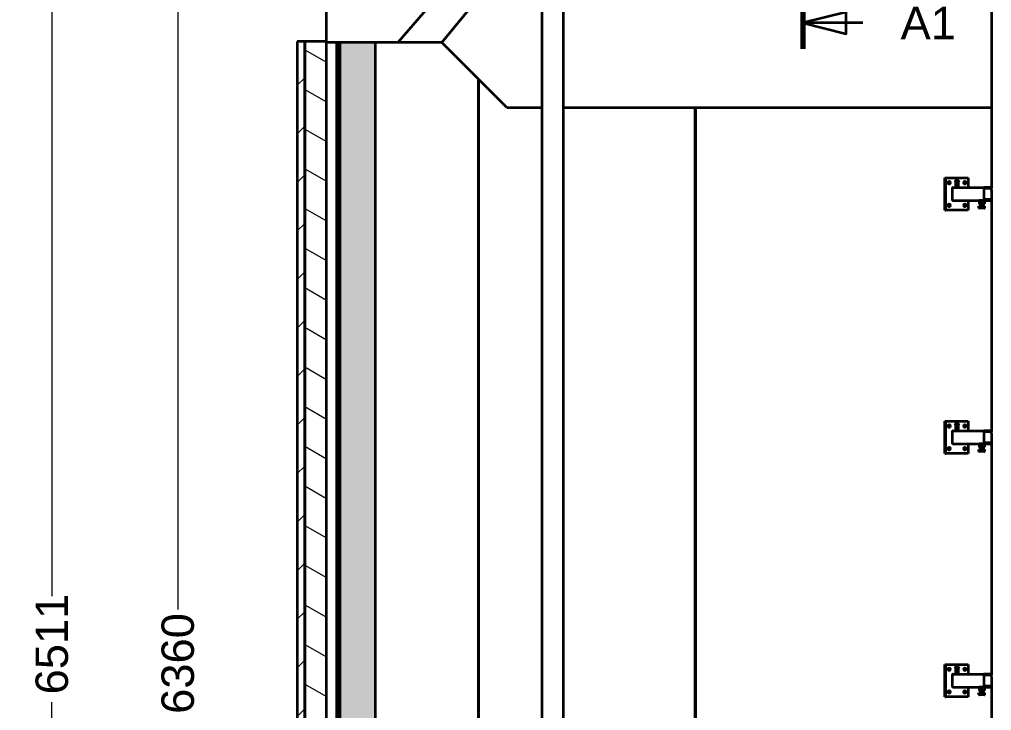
# Model space of a CAD drawing. Header units: millimetres. Extents: x 0 to 42050, y 0 to 29700.
# Drawn here: x 2288 to 6786, y 22908 to 26104 of the extents above; entities that cross this region are included whole.
import ezdxf

# ---------------------------------------------------------------- set-up
doc = ezdxf.new("R2010")
doc.units = ezdxf.units.MM
doc.header["$LTSCALE"] = 50
doc.linetypes.add('CHAIN', pattern=[0.3543, 0.2362, -0.0295, 0.0591, -0.0295])
for name, color, linetype, lineweight in [('Dimension', 7, 'Continuous', 18), ('Hatch', 7, 'Continuous', 18), ('Section Line', 7, 'CHAIN', 35), ('Visible', 7, 'Continuous', 35)]:
    doc.layers.add(name, color=color, linetype=linetype, lineweight=lineweight)
doc.styles.add('Title', font='arial.ttf')
doc.dimstyles.new('Default - Method 2b', dxfattribs={"dimscale": 50, "dimtxt": 3, "dimasz": 2.5, "dimexe": 3, "dimexo": 0.5, "dimgap": 0.7, "dimtad": 0, "dimtoh": 1, "dimdec": 1, "dimrnd": 1e-08, "dimtxsty": 'Title', "dimcen": 0.09, "dimdle": 10, "dimclrd": 256, "dimclre": 256, "dimclrt": 7, "dimadec": 0, "dimazin": 2, "dimtfac": 0.833333, "dimtdec": 1, "dimtmove": 0, "dimatfit": 3, "dimfxl": 1, "dimtolj": 1, "dimlwd": -1, "dimlwe": -1, "dimarcsym": 0})

# ---------------------------------------------------------------- blocks, each defined once
blk = doc.blocks.new('*D28')
at = {"layer": 'Defpoints', "color": 0, "transparency": 16777216}
for p in [(3020.9, 26296.3), (4202.4, 26296.3), (3438.2, 19936.3)]:
    blk.add_point(p, dxfattribs=at)
at = {"layer": 'Dimension', "transparency": 16777216}
for p, q in [((4177.4, 26296.3), (2870.9, 26296.3)), ((3020.9, 26171.3), (3020.9, 23375.5)), ((3020.9, 20061.3), (3020.9, 22857.2)), ((3413.2, 19936.3), (2870.9, 19936.3))]:
    blk.add_line(p, q, dxfattribs=at)
for points in [[(3000, 26171.3), (3041.7, 26171.3), (3020.9, 26296.3)], [(3000, 20061.3), (3041.7, 20061.3), (3020.9, 19936.3)]]:
    blk.add_solid(points, dxfattribs=at)
at = {"layer": 'Dimension', "color": 7, "transparency": 16777216, "insert": (3097.5, 22892.2), "char_height": 150, "attachment_point": 7, "rotation": 90, "style": 'Title'}
blk.add_mtext('\\A1;6360', dxfattribs=at)
blk = doc.blocks.new('*D29')
at = {"layer": 'Defpoints', "color": 0, "transparency": 16777216}
for p in [(4704.5, 26447.8), (2438.2, 19936.3), (3438.2, 19936.3)]:
    blk.add_point(p, dxfattribs=at)
at = {"layer": 'Dimension', "transparency": 16777216}
for p, q in [((4679.5, 26447.8), (2288.2, 26447.8)), ((2438.2, 26322.8), (2438.2, 23437)), ((2438.2, 20061.3), (2438.2, 22947.1)), ((3413.2, 19936.3), (2288.2, 19936.3))]:
    blk.add_line(p, q, dxfattribs=at)
for points in [[(2417.3, 26322.8), (2459, 26322.8), (2438.2, 26447.8)], [(2417.3, 20061.3), (2459, 20061.3), (2438.2, 19936.3)]]:
    blk.add_solid(points, dxfattribs=at)
at = {"layer": 'Dimension', "color": 7, "transparency": 16777216, "insert": (2514.7, 22982.1), "char_height": 150, "attachment_point": 7, "rotation": 90, "style": 'Title'}
blk.add_mtext('\\A1;6511', dxfattribs=at)
blk = doc.blocks.new('2dTransSection1')
at = {"layer": 'Section Line', "linetype": 'CHAIN', "ltscale": 21.348408}
blk.add_line((118.263, 569.513), (118.263, 519.367), dxfattribs=at)
at = {"layer": 'Section Line', "linetype": 'Continuous', "lineweight": 70}
for p, q in [((118.263, 569.513), (118.263, 564.749)), ((118.263, 524.13), (118.263, 519.367))]:
    blk.add_line(p, q, dxfattribs=at)
at = {"layer": 'Section Line', "linetype": 'Continuous'}
for p, q in [((122.263, 568.131), (118.263, 567.131)), ((122.263, 566.131), (122.263, 568.131)), ((122.263, 567.131), (118.263, 567.131)), ((118.263, 567.131), (122.263, 566.131)), ((123.802, 567.131), (122.263, 567.131)), ((122.263, 522.748), (118.263, 521.748)), ((122.263, 520.748), (122.263, 522.748)), ((122.263, 521.748), (118.263, 521.748)), ((118.263, 521.748), (122.263, 520.748)), ((123.802, 521.748), (122.263, 521.748))]:
    blk.add_line(p, q, dxfattribs=at)
at = {"layer": 'Section Line', "linetype": 'Continuous', "flags": 128}
for points in [[(122.263, 568.131), (118.263, 567.131), (122.263, 566.131), (122.263, 568.131)], [(122.263, 522.748), (118.263, 521.748), (122.263, 520.748), (122.263, 522.748)]]:
    blk.add_lwpolyline(points, dxfattribs=at)
at = {"layer": 'Section Line'}
for points in [[(122.263, 568.131), (118.263, 567.131), (122.263, 566.131), (122.263, 568.131)], [(122.263, 522.748), (118.263, 521.748), (122.263, 520.748), (122.263, 522.748)]]:
    blk.add_solid(points, dxfattribs=at)
at = {"layer": 'Section Line', "char_height": 3, "attachment_point": 7, "style": 'Title'}
for insert in [(127.297, 565.625), (127.297, 520.243)]:
    blk.add_mtext('A1', dxfattribs=dict(at, insert=insert))

msp = doc.modelspace()

# ---------------------------------------------------------------- hatches: boundary and pattern name
at = {"layer": 'Hatch'}
h = msp.add_hatch(dxfattribs=at)
h.set_pattern_fill('ANSI31', color=256, scale=1270, style=0)
h.set_pattern_definition([(45, (0, 0), (-112.2532, 112.2532), [])])
h.paths.add_polyline_path([(3573.16, 20136.34), (3608.16, 20136.34), (3608.16, 26001.34), (3573.16, 26001.34)])
h = msp.add_hatch(dxfattribs=at)
h.set_pattern_fill('ANSI31', color=256, scale=1270, angle=105.00025, style=0)
h.set_pattern_definition([(150.00025, (0, 0), (-79.3744, -137.4819), [])])
h.paths.add_polyline_path([(3708.16, 20136.34), (3708.16, 26001.34), (3608.16, 26001.34), (3608.16, 20136.34)])
h = msp.add_hatch(dxfattribs=at)
h.set_pattern_fill('AR-CONC', color=256, scale=26.916384, angle=25, style=0)
h.set_pattern_definition([(75, (0, 0), (182.1105, 66.2828), [20.1873, -222.0602]), (20, (0, 0), (-119.4123, 167.7103), [16.1498, -177.6481]), (125.45144, (15.18, 5.52), (62.6983, 233.9931), [17.1566, -188.7221]), (71.1842, (-22.75, 48.8), (279.177, 81.0248), [30.281, -333.0903]), (121.6356, (0.51, 55.54), (117.197, 343.9528), [25.735, -283.0833]), (16.1842, (-22.75, 48.8), (117.197, 343.9528), [24.2247, -266.4722]), (46, (7.33, 47.97), (191.412, -30.3167), [20.1873, -222.0602]), (351, (7.33, 47.97), (-23.1328, 204.5749), [16.1498, -177.6481]), (96.45144, (23.28, 45.44), (168.2792, 174.2582), [17.1566, -188.7221]), (62.5, (0, 0), (-34.90152, 82.59111), [0, -175.49482, 0, -180.33977, 0, -178.32105]), (32.5, (0, 0), (19.30884, 126.13997), [0, -102.8206, 0, -171.45737, 0, -67.96387]), (352.5, (-54.4, -25.37), (132.78916, 55.22205), [0, -67.29096, 0, -209.9478, 0, -278.5846]), (342.5, (-78.8, -36.74), (130.8782, 90.75964), [0, -87.47825, 0, -139.4269, 0, -197.8354])])
h.paths.add_polyline_path([(3936.11, 25996.34), (3771.23, 25996.34), (3771.23, 19966.34), (3936.11, 19966.34)])

# ---------------------------------------------------------------- linework, layer by layer
at = {"layer": 'Visible'}
for p, q in [((4704.51, 26329.34), (4704.51, 20969.89)), ((4804.51, 26329.34), (4804.51, 20969.89)), ((6569.55, 25371.34), (6573.88, 25371.34)), ((6569.55, 25221.34), (6569.55, 25371.34)), ((6573.88, 25371.34), (6677.61, 25371.34)), ((6573.88, 25221.34), (6573.88, 25371.34)), ((6677.61, 25371.34), (6677.61, 25326.34)), ((6605, 25268.34), (6605, 25324.34)), ((6606.39, 25326.34), (6750.86, 25326.34)), ((6615.23, 25351.84), (6625.75, 25367.04)), ((6620.56, 25351.84), (6615.23, 25351.84)), ((6625.57, 25366.34), (6615.89, 25352.34)), ((6616.07, 25352.34), (6615.89, 25352.34)), ((6625.75, 25366.34), (6616.07, 25352.34)), ((6616.07, 25352.34), (6620.91, 25352.34)), ((6620.56, 25330.84), (6620.56, 25351.84)), ((6630.93, 25330.84), (6620.56, 25330.84)), ((6620.73, 25352.34), (6620.73, 25331.34)), ((6620.91, 25331.34), (6620.73, 25331.34)), ((6620.91, 25352.34), (6620.91, 25331.34)), ((6620.91, 25331.34), (6630.59, 25331.34)), ((6622.16, 25359.91), (6622.8, 25359.91)), ((6622.16, 25355.54), (6622.16, 25359.91)), ((6622.62, 25359.91), (6622.62, 25355.54)), ((6622.8, 25359.91), (6622.8, 25355.54)), ((6623.91, 25353.56), (6623.73, 25353.56)), ((6625.02, 25359.91), (6625.66, 25359.91)), ((6625.02, 25355.52), (6625.02, 25359.91)), ((6625.48, 25359.91), (6625.48, 25355.54)), ((6625.75, 25366.34), (6625.57, 25366.34)), ((6625.66, 25366.91), (6636.08, 25351.84)), ((6625.66, 25359.91), (6625.66, 25355.54)), ((6625.75, 25367.04), (6636.26, 25351.84)), ((6635.43, 25352.34), (6625.75, 25366.34)), ((6626.59, 25359.91), (6627.8, 25359.91)), ((6626.59, 25352.91), (6626.59, 25359.91)), ((6627.23, 25352.91), (6626.59, 25352.91)), ((6627.23, 25359.1), (6627.05, 25359.1)), ((6627.05, 25359.1), (6627.05, 25356.31)), ((6627.23, 25356.31), (6627.05, 25356.31)), ((6627.23, 25355.52), (6627.05, 25355.52)), ((6627.05, 25355.52), (6627.05, 25352.91)), ((6627.76, 25359.1), (6627.23, 25359.1)), ((6627.23, 25359.1), (6627.23, 25356.31)), ((6627.23, 25356.31), (6627.67, 25356.31)), ((6627.23, 25355.52), (6627.23, 25352.91)), ((6627.77, 25355.52), (6627.23, 25355.52)), ((6630.59, 25331.34), (6630.59, 25352.34)), ((6630.59, 25352.34), (6635.43, 25352.34)), ((6630.93, 25351.84), (6630.75, 25351.84)), ((6630.75, 25351.84), (6630.75, 25330.84)), ((6630.93, 25351.84), (6630.93, 25330.84)), ((6636.26, 25351.84), (6630.93, 25351.84)), ((6749.47, 25324.34), (6749.47, 25268.34)), ((6785.87, 25326.34), (6750.86, 25326.34)), ((6751.55, 25323.34), (6758.46, 25323.34)), ((6751.55, 25269.34), (6751.55, 25323.34)), ((6758.46, 25323.34), (6785.87, 25323.34)), ((6785.87, 25326.34), (6785.87, 25323.34)), ((6785.87, 25313.84), (6785.87, 25323.34)), ((6785.87, 25313.84), (6785.87, 25270.34)), ((6606.39, 25266.34), (6750.86, 25266.34)), ((6677.61, 25266.34), (6677.61, 25221.34)), ((6727.6, 25231.01), (6727.6, 25239.54)), ((6727.6, 25239.54), (6731.85, 25239.54)), ((6728.8, 25265.66), (6728.8, 25252.51)), ((6729.32, 25266.34), (6729.29, 25266.32)), ((6729.32, 25251.84), (6729.29, 25251.85)), ((6729.32, 25251.84), (6734.5, 25251.84)), ((6753.32, 25240.34), (6729.32, 25240.34)), ((6729.32, 25239.54), (6729.32, 25240.34)), ((6731.85, 25239.54), (6736.11, 25239.54)), ((6733.32, 25240.34), (6733.32, 25251.84)), ((6734.5, 25251.84), (6746.46, 25251.84)), ((6736.11, 25239.54), (6742.97, 25239.54)), ((6736.11, 25231.01), (6736.11, 25239.54)), ((6740.2, 25252.51), (6740.2, 25265.66)), ((6742.97, 25239.54), (6749.84, 25239.54)), ((6746.46, 25251.84), (6753.29, 25251.84)), ((6749.32, 25240.34), (6749.32, 25251.84)), ((6749.84, 25231.01), (6749.84, 25239.54)), ((6749.84, 25239.54), (6752.44, 25239.54)), ((6750.86, 25266.34), (6785.87, 25266.34)), ((6785.87, 25270.34), (6751.55, 25270.34)), ((6785.87, 25269.34), (6751.55, 25269.34)), ((6752.44, 25239.54), (6755.05, 25239.54)), ((6752.72, 25265.66), (6752.72, 25252.51)), ((6753.29, 25251.84), (6753.32, 25251.84)), ((6753.32, 25266.34), (6753.36, 25266.32)), ((6753.32, 25251.84), (6753.36, 25251.85)), ((6753.32, 25239.54), (6753.32, 25240.34)), ((6753.85, 25265.66), (6753.85, 25252.51)), ((6755.05, 25231.01), (6755.05, 25239.54)), ((6785.87, 25270.34), (6785.87, 25269.34)), ((6785.87, 25269.34), (6785.87, 25266.34)), ((6569.55, 25221.34), (6573.88, 25221.34)), ((6677.61, 25221.34), (6573.88, 25221.34)), ((6729.32, 25230.34), (6728.37, 25230.68)), ((6731.85, 25230.34), (6729.32, 25230.34)), ((6742.97, 25230.34), (6731.85, 25230.34)), ((6752.44, 25230.34), (6742.97, 25230.34)), ((6753.32, 25230.34), (6752.44, 25230.34)), ((6753.32, 25230.34), (6754.28, 25230.68)), ((6569.55, 24246.34), (6573.88, 24246.34)), ((6569.55, 24096.34), (6569.55, 24246.34)), ((6573.88, 24246.34), (6677.61, 24246.34)), ((6573.88, 24096.34), (6573.88, 24246.34)), ((6677.61, 24246.34), (6677.61, 24201.34)), ((6605, 24143.34), (6605, 24199.34)), ((6606.39, 24201.34), (6750.86, 24201.34)), ((6615.23, 24226.84), (6625.75, 24242.04)), ((6620.56, 24226.84), (6615.23, 24226.84)), ((6625.57, 24241.34), (6615.89, 24227.34)), ((6616.07, 24227.34), (6615.89, 24227.34)), ((6625.75, 24241.34), (6616.07, 24227.34)), ((6616.07, 24227.34), (6620.91, 24227.34)), ((6620.56, 24205.84), (6620.56, 24226.84)), ((6630.93, 24205.84), (6620.56, 24205.84)), ((6620.73, 24227.34), (6620.73, 24206.34)), ((6620.91, 24206.34), (6620.73, 24206.34)), ((6620.91, 24227.34), (6620.91, 24206.34)), ((6620.91, 24206.34), (6630.59, 24206.34)), ((6622.16, 24234.91), (6622.8, 24234.91)), ((6622.16, 24230.54), (6622.16, 24234.91)), ((6622.62, 24234.91), (6622.62, 24230.54)), ((6622.8, 24234.91), (6622.8, 24230.54)), ((6623.91, 24228.56), (6623.73, 24228.56)), ((6625.02, 24234.91), (6625.66, 24234.91)), ((6625.02, 24230.52), (6625.02, 24234.91)), ((6625.48, 24234.91), (6625.48, 24230.54)), ((6625.75, 24241.34), (6625.57, 24241.34)), ((6625.66, 24241.91), (6636.08, 24226.84)), ((6625.66, 24234.91), (6625.66, 24230.54)), ((6625.75, 24242.04), (6636.26, 24226.84)), ((6635.43, 24227.34), (6625.75, 24241.34)), ((6626.59, 24234.91), (6627.8, 24234.91)), ((6626.59, 24227.91), (6626.59, 24234.91)), ((6627.23, 24227.91), (6626.59, 24227.91)), ((6627.23, 24234.1), (6627.05, 24234.1)), ((6627.05, 24234.1), (6627.05, 24231.31)), ((6627.23, 24231.31), (6627.05, 24231.31)), ((6627.23, 24230.52), (6627.05, 24230.52)), ((6627.05, 24230.52), (6627.05, 24227.91)), ((6627.76, 24234.1), (6627.23, 24234.1)), ((6627.23, 24234.1), (6627.23, 24231.31)), ((6627.23, 24231.31), (6627.67, 24231.31)), ((6627.23, 24230.52), (6627.23, 24227.91)), ((6627.77, 24230.52), (6627.23, 24230.52)), ((6630.59, 24206.34), (6630.59, 24227.34)), ((6630.59, 24227.34), (6635.43, 24227.34)), ((6630.93, 24226.84), (6630.75, 24226.84)), ((6630.75, 24226.84), (6630.75, 24205.84)), ((6630.93, 24226.84), (6630.93, 24205.84)), ((6636.26, 24226.84), (6630.93, 24226.84)), ((6749.47, 24199.34), (6749.47, 24143.34)), ((6785.87, 24201.34), (6750.86, 24201.34)), ((6751.55, 24198.34), (6758.46, 24198.34)), ((6751.55, 24144.34), (6751.55, 24198.34)), ((6758.46, 24198.34), (6785.87, 24198.34)), ((6785.87, 24201.34), (6785.87, 24198.34)), ((6785.87, 24188.84), (6785.87, 24198.34)), ((6785.87, 24188.84), (6785.87, 24145.34)), ((6606.39, 24141.34), (6750.86, 24141.34)), ((6677.61, 24141.34), (6677.61, 24096.34)), ((6727.6, 24106.01), (6727.6, 24114.54)), ((6727.6, 24114.54), (6731.85, 24114.54)), ((6728.8, 24140.66), (6728.8, 24127.51)), ((6729.32, 24141.34), (6729.29, 24141.32)), ((6729.32, 24126.84), (6729.29, 24126.85)), ((6729.32, 24126.84), (6734.5, 24126.84)), ((6753.32, 24115.34), (6729.32, 24115.34)), ((6729.32, 24114.54), (6729.32, 24115.34)), ((6731.85, 24114.54), (6736.11, 24114.54)), ((6733.32, 24115.34), (6733.32, 24126.84)), ((6734.5, 24126.84), (6746.46, 24126.84)), ((6736.11, 24114.54), (6742.97, 24114.54)), ((6736.11, 24106.01), (6736.11, 24114.54)), ((6740.2, 24127.51), (6740.2, 24140.66)), ((6742.97, 24114.54), (6749.84, 24114.54)), ((6746.46, 24126.84), (6753.29, 24126.84)), ((6749.32, 24115.34), (6749.32, 24126.84)), ((6749.84, 24106.01), (6749.84, 24114.54)), ((6749.84, 24114.54), (6752.44, 24114.54)), ((6750.86, 24141.34), (6785.87, 24141.34)), ((6785.87, 24145.34), (6751.55, 24145.34)), ((6785.87, 24144.34), (6751.55, 24144.34)), ((6752.44, 24114.54), (6755.05, 24114.54)), ((6752.72, 24140.66), (6752.72, 24127.51)), ((6753.29, 24126.84), (6753.32, 24126.84)), ((6753.32, 24141.34), (6753.36, 24141.32)), ((6753.32, 24126.84), (6753.36, 24126.85)), ((6753.32, 24114.54), (6753.32, 24115.34)), ((6753.85, 24140.66), (6753.85, 24127.51)), ((6755.05, 24106.01), (6755.05, 24114.54)), ((6785.87, 24145.34), (6785.87, 24144.34)), ((6785.87, 24144.34), (6785.87, 24141.34)), ((6569.55, 24096.34), (6573.88, 24096.34)), ((6677.61, 24096.34), (6573.88, 24096.34)), ((6729.32, 24105.34), (6728.37, 24105.68)), ((6731.85, 24105.34), (6729.32, 24105.34)), ((6742.97, 24105.34), (6731.85, 24105.34)), ((6752.44, 24105.34), (6742.97, 24105.34)), ((6753.32, 24105.34), (6752.44, 24105.34)), ((6753.32, 24105.34), (6754.28, 24105.68)), ((6569.55, 23121.34), (6573.88, 23121.34)), ((6569.55, 22971.34), (6569.55, 23121.34)), ((6573.88, 23121.34), (6677.61, 23121.34)), ((6573.88, 22971.34), (6573.88, 23121.34)), ((6677.61, 23121.34), (6677.61, 23076.34)), ((6605, 23018.34), (6605, 23074.34)), ((6606.39, 23076.34), (6750.86, 23076.34)), ((6615.23, 23101.84), (6625.75, 23117.04)), ((6620.56, 23101.84), (6615.23, 23101.84)), ((6625.57, 23116.34), (6615.89, 23102.34)), ((6616.07, 23102.34), (6615.89, 23102.34)), ((6625.75, 23116.34), (6616.07, 23102.34)), ((6616.07, 23102.34), (6620.91, 23102.34)), ((6620.56, 23080.84), (6620.56, 23101.84)), ((6630.93, 23080.84), (6620.56, 23080.84)), ((6620.73, 23102.34), (6620.73, 23081.34)), ((6620.91, 23081.34), (6620.73, 23081.34)), ((6620.91, 23102.34), (6620.91, 23081.34)), ((6620.91, 23081.34), (6630.59, 23081.34)), ((6622.16, 23109.91), (6622.8, 23109.91)), ((6622.16, 23105.54), (6622.16, 23109.91)), ((6622.62, 23109.91), (6622.62, 23105.54)), ((6622.8, 23109.91), (6622.8, 23105.54)), ((6623.91, 23103.56), (6623.73, 23103.56)), ((6625.02, 23109.91), (6625.66, 23109.91)), ((6625.02, 23105.52), (6625.02, 23109.91)), ((6625.48, 23109.91), (6625.48, 23105.54)), ((6625.75, 23116.34), (6625.57, 23116.34)), ((6625.66, 23116.91), (6636.08, 23101.84)), ((6625.66, 23109.91), (6625.66, 23105.54)), ((6625.75, 23117.04), (6636.26, 23101.84)), ((6635.43, 23102.34), (6625.75, 23116.34)), ((6626.59, 23109.91), (6627.8, 23109.91)), ((6626.59, 23102.91), (6626.59, 23109.91)), ((6627.23, 23102.91), (6626.59, 23102.91)), ((6627.23, 23109.1), (6627.05, 23109.1)), ((6627.05, 23109.1), (6627.05, 23106.31)), ((6627.23, 23106.31), (6627.05, 23106.31)), ((6627.23, 23105.52), (6627.05, 23105.52)), ((6627.05, 23105.52), (6627.05, 23102.91)), ((6627.76, 23109.1), (6627.23, 23109.1)), ((6627.23, 23109.1), (6627.23, 23106.31)), ((6627.23, 23106.31), (6627.67, 23106.31)), ((6627.23, 23105.52), (6627.23, 23102.91)), ((6627.77, 23105.52), (6627.23, 23105.52)), ((6630.59, 23081.34), (6630.59, 23102.34)), ((6630.59, 23102.34), (6635.43, 23102.34)), ((6630.93, 23101.84), (6630.75, 23101.84)), ((6630.75, 23101.84), (6630.75, 23080.84)), ((6630.93, 23101.84), (6630.93, 23080.84)), ((6636.26, 23101.84), (6630.93, 23101.84)), ((6749.47, 23074.34), (6749.47, 23018.34)), ((6785.87, 23076.34), (6750.86, 23076.34)), ((6751.55, 23073.34), (6758.46, 23073.34)), ((6751.55, 23019.34), (6751.55, 23073.34)), ((6758.46, 23073.34), (6785.87, 23073.34)), ((6785.87, 23076.34), (6785.87, 23073.34)), ((6785.87, 23063.84), (6785.87, 23073.34)), ((6785.87, 23063.84), (6785.87, 23020.34)), ((6606.39, 23016.34), (6750.86, 23016.34)), ((6677.61, 23016.34), (6677.61, 22971.34)), ((6727.6, 22981.01), (6727.6, 22989.54)), ((6727.6, 22989.54), (6731.85, 22989.54)), ((6728.8, 23015.66), (6728.8, 23002.51)), ((6729.32, 23016.34), (6729.29, 23016.32)), ((6729.32, 23001.84), (6729.29, 23001.85)), ((6729.32, 23001.84), (6734.5, 23001.84)), ((6753.32, 22990.34), (6729.32, 22990.34)), ((6729.32, 22989.54), (6729.32, 22990.34)), ((6731.85, 22989.54), (6736.11, 22989.54)), ((6733.32, 22990.34), (6733.32, 23001.84)), ((6734.5, 23001.84), (6746.46, 23001.84)), ((6736.11, 22989.54), (6742.97, 22989.54)), ((6736.11, 22981.01), (6736.11, 22989.54)), ((6740.2, 23002.51), (6740.2, 23015.66)), ((6742.97, 22989.54), (6749.84, 22989.54)), ((6746.46, 23001.84), (6753.29, 23001.84)), ((6749.32, 22990.34), (6749.32, 23001.84)), ((6749.84, 22981.01), (6749.84, 22989.54)), ((6749.84, 22989.54), (6752.44, 22989.54)), ((6750.86, 23016.34), (6785.87, 23016.34)), ((6785.87, 23020.34), (6751.55, 23020.34)), ((6785.87, 23019.34), (6751.55, 23019.34)), ((6752.44, 22989.54), (6755.05, 22989.54)), ((6752.72, 23015.66), (6752.72, 23002.51)), ((6753.29, 23001.84), (6753.32, 23001.84)), ((6753.32, 23016.34), (6753.36, 23016.32)), ((6753.32, 23001.84), (6753.36, 23001.85)), ((6753.32, 22989.54), (6753.32, 22990.34)), ((6753.85, 23015.66), (6753.85, 23002.51)), ((6755.05, 22981.01), (6755.05, 22989.54)), ((6785.87, 23020.34), (6785.87, 23019.34)), ((6785.87, 23019.34), (6785.87, 23016.34)), ((6569.55, 22971.34), (6573.88, 22971.34)), ((6677.61, 22971.34), (6573.88, 22971.34)), ((6729.32, 22980.34), (6728.37, 22980.68)), ((6731.85, 22980.34), (6729.32, 22980.34)), ((6742.97, 22980.34), (6731.85, 22980.34)), ((6752.44, 22980.34), (6742.97, 22980.34)), ((6753.32, 22980.34), (6752.44, 22980.34)), ((6753.32, 22980.34), (6754.28, 22980.68))]:
    msp.add_line(p, q, dxfattribs=at)
at = {"layer": 'Visible', "color": 9, "true_color": 0xc0c0c0}
for p, q in [((3708.16, 25996.34), (3708.16, 26296.34)), ((4226.87, 26216.34), (4039.42, 25996.34)), ((4242.76, 25996.34), (4420.89, 26216.34)), ((6785.87, 26216.34), (6785.87, 25696.34)), ((3608.16, 26001.34), (3573.16, 26001.34)), ((3573.16, 26001.34), (3573.16, 20136.34)), ((3708.16, 26001.34), (3608.16, 26001.34)), ((3608.16, 26001.34), (3608.16, 20136.34)), ((3608.16, 20136.34), (3608.16, 26001.34)), ((3708.16, 20136.34), (3708.16, 26001.34)), ((3708.16, 26001.34), (3708.16, 26001.34)), ((3771.23, 25996.34), (3708.16, 25996.34)), ((3756.91, 20136.34), (3756.91, 25996.34)), ((3759.34, 20136.34), (3759.34, 25996.34)), ((3936.11, 25996.34), (3771.23, 25996.34)), ((3771.23, 25996.34), (3771.23, 19966.34)), ((3936.11, 19966.34), (3936.11, 25996.34)), ((4039.42, 25996.34), (3936.11, 25996.34)), ((4242.76, 25996.34), (4039.42, 25996.34)), ((4543.21, 25696.34), (4242.76, 25996.34)), ((4411.92, 20136.34), (4411.92, 25827.43)), ((4414.1, 20136.34), (4414.1, 25825.26)), ((4543.21, 25696.34), (4704.51, 25696.34)), ((4804.51, 25696.34), (6785.87, 25696.34)), ((5414.36, 20941.89), (5414.36, 25696.34)), ((5417.9, 20941.89), (5417.9, 25696.34)), ((6785.87, 25696.34), (6785.87, 25326.34)), ((6785.87, 25266.34), (6785.87, 24201.34)), ((6785.87, 24141.34), (6785.87, 23076.34)), ((6785.87, 23016.34), (6785.87, 21951.34))]:
    msp.add_line(p, q, dxfattribs=at)
at = {"layer": 'Visible'}
for centre in [(6589.44, 25348.84), (6662.05, 25348.84), (6589.44, 25243.84), (6662.05, 25243.84), (6589.44, 24223.84), (6662.05, 24223.84), (6589.44, 24118.84), (6662.05, 24118.84), (6589.44, 23098.84), (6662.05, 23098.84), (6589.44, 22993.84), (6662.05, 22993.84)]:
    msp.add_ellipse(centre, major_axis=(0, 7), ratio=0.6915208, dxfattribs=at)
for centre, major_axis, start_param, end_param in [((6585.11, 25348.84), (0, 7), 3.605764, 5.8190139), ((6606.39, 25324.34), (0, 2), 0, 1.5707963), ((6657.72, 25348.84), (0, 7), 3.605764, 5.8190139), ((6750.86, 25324.34), (0, 2), 0, 1.5707963), ((6585.11, 25243.84), (0, 7), 3.605764, 5.8190139), ((6606.39, 25268.34), (0, -2), 4.712389, 6.2831853), ((6657.72, 25243.84), (0, 7), 3.605764, 5.8190139), ((6750.86, 25268.34), (0, -2), 4.712389, 6.2831853), ((6585.11, 24223.84), (0, 7), 3.605764, 5.8190139), ((6606.39, 24199.34), (0, 2), 0, 1.5707963), ((6657.72, 24223.84), (0, 7), 3.605764, 5.8190139), ((6750.86, 24199.34), (0, 2), 0, 1.5707963), ((6585.11, 24118.84), (0, 7), 3.605764, 5.8190139), ((6606.39, 24143.34), (0, -2), 4.712389, 6.2831853), ((6657.72, 24118.84), (0, 7), 3.605764, 5.8190139), ((6750.86, 24143.34), (0, -2), 4.712389, 6.2831853), ((6585.11, 23098.84), (0, 7), 3.605764, 5.8190139), ((6606.39, 23074.34), (0, 2), 0, 1.5707963), ((6657.72, 23098.84), (0, 7), 3.605764, 5.8190139), ((6750.86, 23074.34), (0, 2), 0, 1.5707963), ((6585.11, 22993.84), (0, 7), 3.605764, 5.8190139), ((6606.39, 23018.34), (0, -2), 4.712389, 6.2831853), ((6657.72, 22993.84), (0, 7), 3.605764, 5.8190139), ((6750.86, 23018.34), (0, -2), 4.712389, 6.2831853)]:
    msp.add_ellipse(centre, major_axis=major_axis, ratio=0.6915208, start_param=start_param, end_param=end_param, dxfattribs=at)
for points in [[(6622.62, 25353.41), (6622.37, 25353.77), (6622.16, 25354.79), (6622.16, 25355.54)], [(6622.62, 25355.54), (6622.62, 25355.05), (6622.71, 25354.4), (6622.83, 25354.13)], [(6623.91, 25352.76), (6623.48, 25352.76), (6622.85, 25353.09), (6622.62, 25353.41)], [(6622.8, 25355.54), (6622.8, 25355.05), (6622.89, 25354.4), (6623.01, 25354.13)], [(6622.83, 25354.13), (6622.96, 25353.85), (6623.41, 25353.56), (6623.73, 25353.56)], [(6623.01, 25354.13), (6623.14, 25353.85), (6623.59, 25353.56), (6623.91, 25353.56)], [(6623.91, 25353.56), (6624.21, 25353.56), (6624.68, 25353.85), (6624.81, 25354.13)], [(6625.2, 25353.41), (6624.97, 25353.08), (6624.36, 25352.76), (6623.91, 25352.76)], [(6624.81, 25354.13), (6624.93, 25354.4), (6625.02, 25355.05), (6625.02, 25355.52)], [(6625.48, 25355.54), (6625.48, 25354.81), (6625.28, 25353.77), (6625.02, 25353.41)], [(6625.66, 25355.54), (6625.66, 25354.81), (6625.46, 25353.77), (6625.2, 25353.41)], [(6629.04, 25356.24), (6628.79, 25355.89), (6628.11, 25355.52), (6627.59, 25355.52)], [(6627.62, 25359.91), (6628.05, 25359.91), (6628.66, 25359.71), (6628.89, 25359.47)], [(6627.67, 25356.31), (6628.06, 25356.31), (6628.54, 25356.49), (6628.7, 25356.73)], [(6628.62, 25358.84), (6628.47, 25358.98), (6628.06, 25359.1), (6627.76, 25359.1)], [(6629.22, 25356.24), (6628.97, 25355.89), (6628.29, 25355.52), (6627.77, 25355.52)], [(6627.8, 25359.91), (6628.23, 25359.91), (6628.84, 25359.71), (6629.07, 25359.47)], [(6628.97, 25357.77), (6628.97, 25358.13), (6628.8, 25358.67), (6628.62, 25358.84)], [(6628.7, 25356.73), (6628.84, 25356.94), (6628.97, 25357.44), (6628.97, 25357.77)], [(6628.89, 25359.47), (6629.16, 25359.21), (6629.46, 25358.38), (6629.46, 25357.8)], [(6629.46, 25357.8), (6629.46, 25357.35), (6629.24, 25356.53), (6629.04, 25356.24)], [(6629.07, 25359.47), (6629.34, 25359.21), (6629.64, 25358.38), (6629.64, 25357.8)], [(6629.64, 25357.8), (6629.64, 25357.35), (6629.42, 25356.53), (6629.22, 25356.24)], [(6622.62, 24228.41), (6622.37, 24228.77), (6622.16, 24229.79), (6622.16, 24230.54)], [(6622.62, 24230.54), (6622.62, 24230.05), (6622.71, 24229.4), (6622.83, 24229.13)], [(6623.91, 24227.76), (6623.48, 24227.76), (6622.85, 24228.09), (6622.62, 24228.41)], [(6622.8, 24230.54), (6622.8, 24230.05), (6622.89, 24229.4), (6623.01, 24229.13)], [(6622.83, 24229.13), (6622.96, 24228.85), (6623.41, 24228.56), (6623.73, 24228.56)], [(6623.01, 24229.13), (6623.14, 24228.85), (6623.59, 24228.56), (6623.91, 24228.56)], [(6623.91, 24228.56), (6624.21, 24228.56), (6624.68, 24228.85), (6624.81, 24229.13)], [(6625.2, 24228.41), (6624.97, 24228.08), (6624.36, 24227.76), (6623.91, 24227.76)], [(6624.81, 24229.13), (6624.93, 24229.4), (6625.02, 24230.05), (6625.02, 24230.52)], [(6625.48, 24230.54), (6625.48, 24229.81), (6625.28, 24228.77), (6625.02, 24228.41)], [(6625.66, 24230.54), (6625.66, 24229.81), (6625.46, 24228.77), (6625.2, 24228.41)], [(6629.04, 24231.24), (6628.79, 24230.89), (6628.11, 24230.52), (6627.59, 24230.52)], [(6627.62, 24234.91), (6628.05, 24234.91), (6628.66, 24234.71), (6628.89, 24234.47)], [(6627.67, 24231.31), (6628.06, 24231.31), (6628.54, 24231.49), (6628.7, 24231.73)], [(6628.62, 24233.84), (6628.47, 24233.98), (6628.06, 24234.1), (6627.76, 24234.1)], [(6629.22, 24231.24), (6628.97, 24230.89), (6628.29, 24230.52), (6627.77, 24230.52)], [(6627.8, 24234.91), (6628.23, 24234.91), (6628.84, 24234.71), (6629.07, 24234.47)], [(6628.97, 24232.77), (6628.97, 24233.13), (6628.8, 24233.67), (6628.62, 24233.84)], [(6628.7, 24231.73), (6628.84, 24231.94), (6628.97, 24232.44), (6628.97, 24232.77)], [(6628.89, 24234.47), (6629.16, 24234.21), (6629.46, 24233.38), (6629.46, 24232.8)], [(6629.46, 24232.8), (6629.46, 24232.35), (6629.24, 24231.53), (6629.04, 24231.24)], [(6629.07, 24234.47), (6629.34, 24234.21), (6629.64, 24233.38), (6629.64, 24232.8)], [(6629.64, 24232.8), (6629.64, 24232.35), (6629.42, 24231.53), (6629.22, 24231.24)], [(6622.62, 23103.41), (6622.37, 23103.77), (6622.16, 23104.79), (6622.16, 23105.54)], [(6622.62, 23105.54), (6622.62, 23105.05), (6622.71, 23104.4), (6622.83, 23104.13)], [(6623.91, 23102.76), (6623.48, 23102.76), (6622.85, 23103.09), (6622.62, 23103.41)], [(6622.8, 23105.54), (6622.8, 23105.05), (6622.89, 23104.4), (6623.01, 23104.13)], [(6622.83, 23104.13), (6622.96, 23103.85), (6623.41, 23103.56), (6623.73, 23103.56)], [(6623.01, 23104.13), (6623.14, 23103.85), (6623.59, 23103.56), (6623.91, 23103.56)], [(6623.91, 23103.56), (6624.21, 23103.56), (6624.68, 23103.85), (6624.81, 23104.13)], [(6625.2, 23103.41), (6624.97, 23103.08), (6624.36, 23102.76), (6623.91, 23102.76)], [(6624.81, 23104.13), (6624.93, 23104.4), (6625.02, 23105.05), (6625.02, 23105.52)], [(6625.48, 23105.54), (6625.48, 23104.81), (6625.28, 23103.77), (6625.02, 23103.41)], [(6625.66, 23105.54), (6625.66, 23104.81), (6625.46, 23103.77), (6625.2, 23103.41)], [(6629.04, 23106.24), (6628.79, 23105.89), (6628.11, 23105.52), (6627.59, 23105.52)], [(6627.62, 23109.91), (6628.05, 23109.91), (6628.66, 23109.71), (6628.89, 23109.47)], [(6627.67, 23106.31), (6628.06, 23106.31), (6628.54, 23106.49), (6628.7, 23106.73)], [(6628.62, 23108.84), (6628.47, 23108.98), (6628.06, 23109.1), (6627.76, 23109.1)], [(6629.22, 23106.24), (6628.97, 23105.89), (6628.29, 23105.52), (6627.77, 23105.52)], [(6627.8, 23109.91), (6628.23, 23109.91), (6628.84, 23109.71), (6629.07, 23109.47)], [(6628.97, 23107.77), (6628.97, 23108.13), (6628.8, 23108.67), (6628.62, 23108.84)], [(6628.7, 23106.73), (6628.84, 23106.94), (6628.97, 23107.44), (6628.97, 23107.77)], [(6628.89, 23109.47), (6629.16, 23109.21), (6629.46, 23108.38), (6629.46, 23107.8)], [(6629.46, 23107.8), (6629.46, 23107.35), (6629.24, 23106.53), (6629.04, 23106.24)], [(6629.07, 23109.47), (6629.34, 23109.21), (6629.64, 23108.38), (6629.64, 23107.8)], [(6629.64, 23107.8), (6629.64, 23107.35), (6629.42, 23106.53), (6629.22, 23106.24)]]:
    msp.add_open_spline(points, degree=2, dxfattribs=at)
for points in [[(6625.02, 25353.41), (6624.79, 25353.08), (6624.21, 25352.78), (6623.82, 25352.76)], [(6625.02, 24228.41), (6624.79, 24228.08), (6624.21, 24227.78), (6623.82, 24227.76)], [(6625.02, 23103.41), (6624.79, 23103.08), (6624.21, 23102.78), (6623.82, 23102.76)]]:
    msp.add_open_spline(points, degree=2, knots=[0, 0, 0, 1, 1.8947481, 1.8947481, 1.8947481], dxfattribs=at)
for points, weights in [([(6734.5, 25266.34), (6731.86, 25266.34), (6728.8, 25265.66)], [1, 1.11576506476, 1.15554960661]), ([(6728.8, 25265.66), (6729.06, 25266.24), (6729.29, 25266.32)], [1.15554960661, 1.12125500829, 1.03050247404]), ([(6728.8, 25252.51), (6731.86, 25251.84), (6734.5, 25251.84)], [1.15554960661, 1.11576506476, 1]), ([(6729.29, 25251.85), (6729.06, 25251.93), (6728.8, 25252.51)], [1.03050247404, 1.12125500829, 1.15554960661]), ([(6740.2, 25265.66), (6737.15, 25266.34), (6734.5, 25266.34)], [1.15554960661, 1.11576506476, 1]), ([(6734.5, 25251.84), (6737.15, 25251.84), (6740.2, 25252.51)], [1, 1.11576506476, 1.15554960661]), ([(6746.46, 25266.34), (6743.56, 25266.34), (6740.2, 25265.66)], [1, 1.11576506476, 1.15554960661]), ([(6740.2, 25252.51), (6743.56, 25251.84), (6746.46, 25251.84)], [1.15554960661, 1.11576506476, 1]), ([(6752.72, 25265.66), (6749.37, 25266.34), (6746.46, 25266.34)], [1.15554960661, 1.11576506476, 1]), ([(6746.46, 25251.84), (6749.37, 25251.84), (6752.72, 25252.51)], [1, 1.11576506476, 1.15554960661]), ([(6753.29, 25266.34), (6753.02, 25266.34), (6752.72, 25265.66)], [1, 1.11576506476, 1.15554960661]), ([(6752.72, 25252.51), (6753.02, 25251.84), (6753.29, 25251.84)], [1.15554960661, 1.11576506476, 1]), ([(6753.85, 25265.66), (6753.55, 25266.34), (6753.29, 25266.34)], [1.15554960661, 1.11576506476, 1]), ([(6753.29, 25251.84), (6753.55, 25251.84), (6753.85, 25252.51)], [1, 1.11576506476, 1.15554960661]), ([(6727.6, 25231.01), (6728, 25230.82), (6728.37, 25230.68)], [1.01981541865, 1.02777061442, 1.02970706149]), ([(6731.85, 25230.34), (6729.88, 25230.34), (6727.6, 25231.01)], [1, 1.04818815859, 1.01981541865]), ([(6736.11, 25231.01), (6733.83, 25230.34), (6731.85, 25230.34)], [1.01981541865, 1.04818815859, 1]), ([(6742.97, 25230.34), (6739.79, 25230.34), (6736.11, 25231.01)], [1, 1.04818815859, 1.01981541865]), ([(6749.84, 25231.01), (6746.16, 25230.34), (6742.97, 25230.34)], [1.01981541865, 1.04818815859, 1]), ([(6752.44, 25230.34), (6751.23, 25230.34), (6749.84, 25231.01)], [1, 1.04818815859, 1.01981541865]), ([(6755.05, 25231.01), (6753.65, 25230.34), (6752.44, 25230.34)], [1.01981541865, 1.04818815859, 1]), ([(6734.5, 24141.34), (6731.86, 24141.34), (6728.8, 24140.66)], [1, 1.11576506476, 1.15554960661]), ([(6728.8, 24140.66), (6729.06, 24141.24), (6729.29, 24141.32)], [1.15554960661, 1.12125500829, 1.03050247404]), ([(6728.8, 24127.51), (6731.86, 24126.84), (6734.5, 24126.84)], [1.15554960661, 1.11576506476, 1]), ([(6729.29, 24126.85), (6729.06, 24126.93), (6728.8, 24127.51)], [1.03050247404, 1.12125500829, 1.15554960661]), ([(6740.2, 24140.66), (6737.15, 24141.34), (6734.5, 24141.34)], [1.15554960661, 1.11576506476, 1]), ([(6734.5, 24126.84), (6737.15, 24126.84), (6740.2, 24127.51)], [1, 1.11576506476, 1.15554960661]), ([(6746.46, 24141.34), (6743.56, 24141.34), (6740.2, 24140.66)], [1, 1.11576506476, 1.15554960661]), ([(6740.2, 24127.51), (6743.56, 24126.84), (6746.46, 24126.84)], [1.15554960661, 1.11576506476, 1]), ([(6752.72, 24140.66), (6749.37, 24141.34), (6746.46, 24141.34)], [1.15554960661, 1.11576506476, 1]), ([(6746.46, 24126.84), (6749.37, 24126.84), (6752.72, 24127.51)], [1, 1.11576506476, 1.15554960661]), ([(6753.29, 24141.34), (6753.02, 24141.34), (6752.72, 24140.66)], [1, 1.11576506476, 1.15554960661]), ([(6752.72, 24127.51), (6753.02, 24126.84), (6753.29, 24126.84)], [1.15554960661, 1.11576506476, 1]), ([(6753.85, 24140.66), (6753.55, 24141.34), (6753.29, 24141.34)], [1.15554960661, 1.11576506476, 1]), ([(6753.29, 24126.84), (6753.55, 24126.84), (6753.85, 24127.51)], [1, 1.11576506476, 1.15554960661]), ([(6727.6, 24106.01), (6728, 24105.82), (6728.37, 24105.68)], [1.01981541865, 1.02777061442, 1.02970706149]), ([(6731.85, 24105.34), (6729.88, 24105.34), (6727.6, 24106.01)], [1, 1.04818815859, 1.01981541865]), ([(6736.11, 24106.01), (6733.83, 24105.34), (6731.85, 24105.34)], [1.01981541865, 1.04818815859, 1]), ([(6742.97, 24105.34), (6739.79, 24105.34), (6736.11, 24106.01)], [1, 1.04818815859, 1.01981541865]), ([(6749.84, 24106.01), (6746.16, 24105.34), (6742.97, 24105.34)], [1.01981541865, 1.04818815859, 1]), ([(6752.44, 24105.34), (6751.23, 24105.34), (6749.84, 24106.01)], [1, 1.04818815859, 1.01981541865]), ([(6755.05, 24106.01), (6753.65, 24105.34), (6752.44, 24105.34)], [1.01981541865, 1.04818815859, 1]), ([(6734.5, 23016.34), (6731.86, 23016.34), (6728.8, 23015.66)], [1, 1.11576506476, 1.15554960661]), ([(6728.8, 23015.66), (6729.06, 23016.24), (6729.29, 23016.32)], [1.15554960661, 1.12125500829, 1.03050247404]), ([(6728.8, 23002.51), (6731.86, 23001.84), (6734.5, 23001.84)], [1.15554960661, 1.11576506476, 1]), ([(6729.29, 23001.85), (6729.06, 23001.93), (6728.8, 23002.51)], [1.03050247404, 1.12125500829, 1.15554960661]), ([(6740.2, 23015.66), (6737.15, 23016.34), (6734.5, 23016.34)], [1.15554960661, 1.11576506476, 1]), ([(6734.5, 23001.84), (6737.15, 23001.84), (6740.2, 23002.51)], [1, 1.11576506476, 1.15554960661]), ([(6746.46, 23016.34), (6743.56, 23016.34), (6740.2, 23015.66)], [1, 1.11576506476, 1.15554960661]), ([(6740.2, 23002.51), (6743.56, 23001.84), (6746.46, 23001.84)], [1.15554960661, 1.11576506476, 1]), ([(6752.72, 23015.66), (6749.37, 23016.34), (6746.46, 23016.34)], [1.15554960661, 1.11576506476, 1]), ([(6746.46, 23001.84), (6749.37, 23001.84), (6752.72, 23002.51)], [1, 1.11576506476, 1.15554960661]), ([(6753.29, 23016.34), (6753.02, 23016.34), (6752.72, 23015.66)], [1, 1.11576506476, 1.15554960661]), ([(6752.72, 23002.51), (6753.02, 23001.84), (6753.29, 23001.84)], [1.15554960661, 1.11576506476, 1]), ([(6753.85, 23015.66), (6753.55, 23016.34), (6753.29, 23016.34)], [1.15554960661, 1.11576506476, 1]), ([(6753.29, 23001.84), (6753.55, 23001.84), (6753.85, 23002.51)], [1, 1.11576506476, 1.15554960661]), ([(6727.6, 22981.01), (6728, 22980.82), (6728.37, 22980.68)], [1.01981541865, 1.02777061442, 1.02970706149]), ([(6731.85, 22980.34), (6729.88, 22980.34), (6727.6, 22981.01)], [1, 1.04818815859, 1.01981541865]), ([(6736.11, 22981.01), (6733.83, 22980.34), (6731.85, 22980.34)], [1.01981541865, 1.04818815859, 1]), ([(6742.97, 22980.34), (6739.79, 22980.34), (6736.11, 22981.01)], [1, 1.04818815859, 1.01981541865]), ([(6749.84, 22981.01), (6746.16, 22980.34), (6742.97, 22980.34)], [1.01981541865, 1.04818815859, 1]), ([(6752.44, 22980.34), (6751.23, 22980.34), (6749.84, 22981.01)], [1, 1.04818815859, 1.01981541865]), ([(6755.05, 22981.01), (6753.65, 22980.34), (6752.44, 22980.34)], [1.01981541865, 1.04818815859, 1])]:
    msp.add_rational_spline(points, weights, degree=2, dxfattribs=at)

# ---------------------------------------------------------------- block references
at = {"layer": 'Section Line', "xscale": 50, "yscale": 50, "zscale": 50}
msp.add_blockref('2dTransSection1', (0, 0), dxfattribs=at)

# ---------------------------------------------------------------- dimensions: what is measured, and where the dimension line sits
at = {"layer": 'Dimension'}
for base, p1, p2, override, picture, middle in [((2438.16, 19936.34), (4704.51, 26447.76), (3438.16, 19936.34), {"dimgap": 0.7, "dimtoh": 0, "dimdec": 0, "dimtol": 0, "dimlim": 0, "dimtp": 0, "dimtm": 0, "dimtdec": 0, "dimtofl": 0, "dimatfit": 1}, '*D29', (2438.16, 23192.05)), ((3020.86, 26296.34), (3438.16, 19936.34), (4202.4, 26296.34), {"dimgap": 0.7, "dimtoh": 0, "dimdec": 1, "dimtol": 0, "dimlim": 0, "dimtp": 0, "dimtm": 0, "dimtdec": 1, "dimtofl": 0, "dimatfit": 1}, '*D28', (3020.86, 23116.34))]:
    dim = msp.add_linear_dim(base=base, p1=p1, p2=p2, angle=90, dimstyle='Default - Method 2b', override=override, dxfattribs=at)
    dim.commit()
    dim.dimension.update_dxf_attribs({"geometry": picture, "text_midpoint": middle, "dimtype": 160})

doc.saveas('drawing.dxf')
